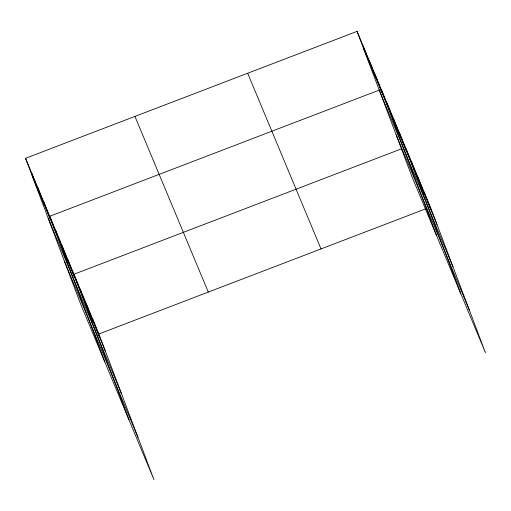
<?xml version="1.0" encoding="UTF-8"?>
<svg xmlns="http://www.w3.org/2000/svg" width="511" height="511" viewBox="0 0 511 511"><rect width="100%" height="100%" fill="white"/><g stroke="black" fill="none" stroke-linecap="round" stroke-linejoin="round"><path stroke-width="0.77" d="M25.55 158.289L98.898 333.964L153.939 479.631L80.591 303.956L25.55 158.289L357.061 31.369L430.409 207.044L485.45 352.711L412.102 177.036L357.061 31.369M401.748 148.739L73.961 274.235L129.002 419.901M98.898 333.964L425.944 208.75M363.679 48.877L437.026 224.553M379.66 91.169L453.002 266.844M396.121 134.744L469.468 310.42M247.663 73.252L321.01 248.927M134.949 116.406L208.296 292.081M32.167 175.797L105.515 351.472M48.149 218.095L121.497 393.764M64.61 261.664L137.957 437.339M424.175 192.11L430.786 209.619M417.941 177.176L424.552 194.685M411.706 162.249L418.317 179.757M405.472 147.315L460.513 292.982M399.417 132.822L406.034 150.33M393.368 118.328L399.985 135.837M387.319 103.835L393.93 121.343M436.305 235.009L381.263 89.342L49.752 216.262L104.8 361.929M375.215 74.849L381.832 92.357M369.166 60.355L375.777 77.864M363.11 45.862L369.728 63.37M92.663 319.03L99.281 336.538M86.429 304.102L93.047 321.611M80.195 289.169L86.813 306.677M67.906 259.741L74.523 277.249M61.857 245.248L68.474 262.756M55.808 230.755L62.419 248.263M43.703 201.768L50.321 219.276M37.654 187.275L44.265 204.783M31.599 172.782L38.216 190.29"/></g></svg>
